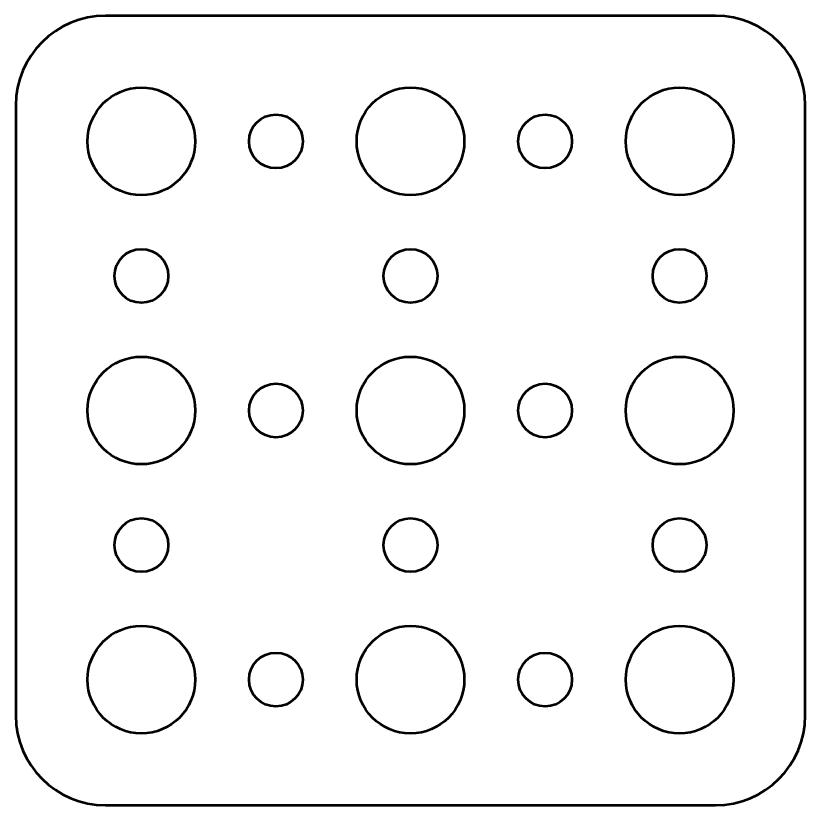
# Model space of a CAD drawing. Header units: centimetres. Extents: x -31.2 to 31.2, y -24.9 to 29.2.
# Drawn here: x 15.8 to 20.2, y -24.7 to -20.3 of the extents above; entities that cross this region are included whole.
import ezdxf

# ---------------------------------------------------------------- set-up
doc = ezdxf.new("R2010")
doc.units = ezdxf.units.CM
doc.header["$MEASUREMENT"] = 0
doc.layers.add('Layer 1', color=7, linetype='Continuous')

msp = doc.modelspace()

# ---------------------------------------------------------------- linework, layer by layer
at = {"layer": 'Layer 1', "lineweight": 53}
for centre, major_axis in [((16.50001, -21.00001), (0, 0.30001)), ((18.00001, -21.00001), (0, 0.30001)), ((19.50001, -21.00001), (0, 0.30001)), ((17.25, -21), (0, 0.15)), ((18.75, -21), (0, 0.15)), ((16.5, -21.75), (0, 0.15)), ((18, -21.75), (0, 0.15)), ((19.5, -21.75), (0, 0.15)), ((16.50001, -22.50001), (0, 0.30001)), ((18.00001, -22.50001), (0, 0.30001)), ((19.50001, -22.50001), (0, 0.30001)), ((17.25, -22.5), (0, 0.15)), ((18.75, -22.5), (0, 0.15)), ((16.5, -23.25), (0, 0.15)), ((18, -23.25), (0, 0.15)), ((19.5, -23.25), (0, 0.15)), ((16.50001, -24.00001), (0, 0.30001)), ((18.00001, -24.00001), (0, 0.30001)), ((19.50001, -24.00001), (0, 0.30001)), ((17.25, -24), (0, 0.15)), ((18.75, -24), (0, 0.15))]:
    msp.add_ellipse(centre, major_axis=major_axis, ratio=1, dxfattribs=at)
msp.add_open_spline([(15.8, -24.2), (15.8, -24.2), (15.8, -20.8), (15.8, -20.8), (15.8, -20.8), (15.8, -20.52386), (16.02386, -20.3), (16.3, -20.3), (16.3, -20.3), (16.3, -20.3), (19.7, -20.3), (19.7, -20.3), (19.7, -20.3), (19.97614, -20.3), (20.2, -20.52386), (20.2, -20.8), (20.2, -20.8), (20.2, -20.8), (20.2, -24.2), (20.2, -24.2), (20.2, -24.2), (20.2, -24.47614), (19.97614, -24.7), (19.7, -24.7), (19.7, -24.7), (19.7, -24.7), (16.3, -24.7), (16.3, -24.7), (16.3, -24.7), (16.02386, -24.7), (15.8, -24.47614), (15.8, -24.2)], degree=3, knots=[0, 0, 0, 0, 0.1111111, 0.1111111, 0.1111111, 0.1111111, 0.2222222, 0.2222222, 0.2222222, 0.2222222, 0.3333333, 0.3333333, 0.3333333, 0.3333333, 0.4444444, 0.4444444, 0.4444444, 0.4444444, 0.5555556, 0.5555556, 0.5555556, 0.5555556, 0.6666667, 0.6666667, 0.6666667, 0.6666667, 0.7777778, 0.7777778, 0.7777778, 0.7777778, 1, 1, 1, 1], dxfattribs=at)

doc.saveas('drawing.dxf')
